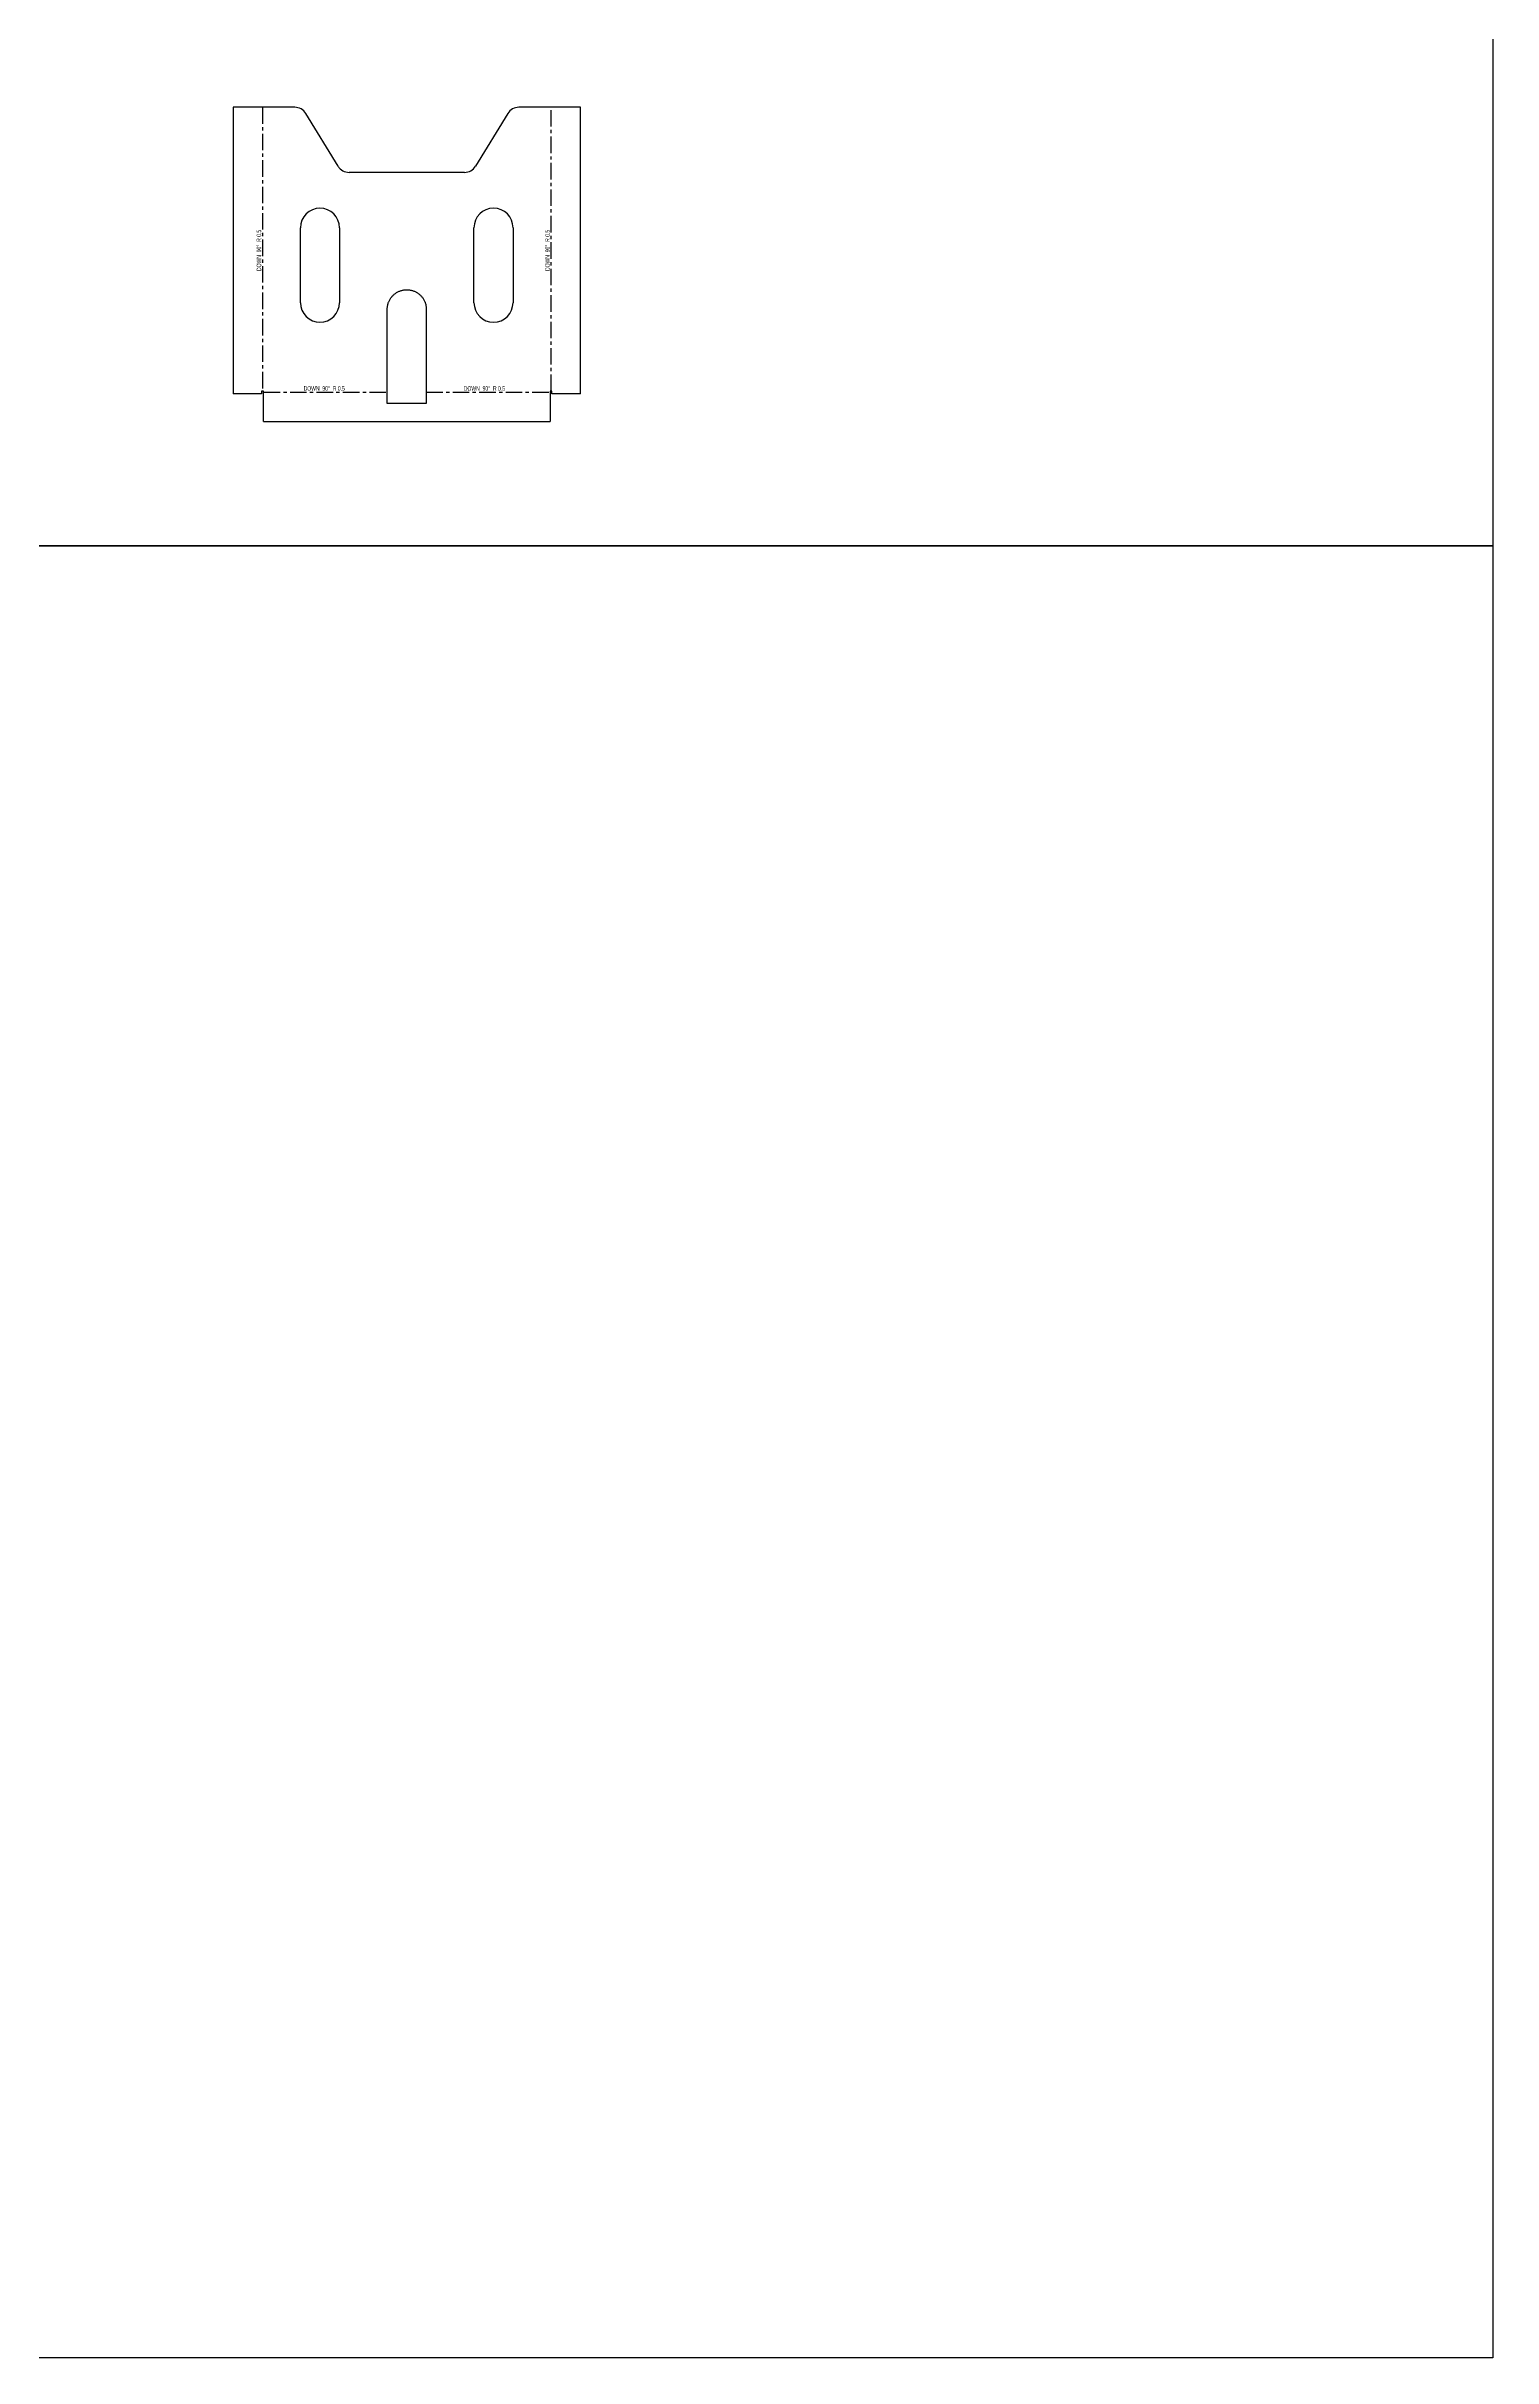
# Model space of a CAD drawing. Header units: inches. Extents: x 931 to 7871, y 712 to 4412.
# Drawn here: x 6761 to 7871, y 725 to 2500 of the extents above; entities that cross this region are included whole.
import ezdxf

# ---------------------------------------------------------------- set-up
doc = ezdxf.new("R2010")
doc.units = ezdxf.units.IN
doc.header["$MEASUREMENT"] = 0
doc.linetypes.add('CENTERX2', pattern=[20.32, 12.7, -2.54, 2.54, -2.54])
doc.layers.add('BENDING', color=4, linetype='Continuous')
doc.layers.add('NOTE', color=2, linetype='Continuous')
doc.styles.add('SLDTEXTSTYLE0', font='TXT', dxfattribs={"width": 0.660714})

msp = doc.modelspace()

# ---------------------------------------------------------------- linework, layer by layer
at = {"color": 7, "linetype": 'Continuous', "lineweight": 25}
for p, q in [((6904, 2453.4), (6904, 2233.4)), ((6951.3, 2453.4), (6904, 2453.4)), ((7170.7, 2453.4), (7123.5, 2453.4)), ((7170.7, 2233.4), (7170.7, 2453.4)), ((6984.6, 2408.1), (6959.8, 2448.6)), ((7115, 2448.6), (7090.2, 2408.1)), ((7081.7, 2403.4), (6993.1, 2403.4)), ((6955.7, 2303.3), (6955.7, 2360.9)), ((6985.7, 2360.9), (6985.7, 2303.3)), ((7089, 2303.3), (7089, 2360.9)), ((7119, 2360.9), (7119, 2303.3)), ((7022.4, 2225.8), (7022.4, 2298.2)), ((7052.4, 2298.2), (7052.4, 2225.8)), ((6925.8, 2233.4), (6904, 2233.4)), ((6927.4, 2235.4), (6925.8, 2235.4)), ((6925.8, 2235.4), (6925.8, 2233.4)), ((6927.4, 2212), (6927.4, 2235.4)), ((7052.4, 2225.8), (7022.4, 2225.8)), ((7148.9, 2235.4), (7147.4, 2235.4)), ((7147.4, 2235.4), (7147.4, 2212)), ((7148.9, 2233.4), (7148.9, 2235.4)), ((7170.7, 2233.4), (7148.9, 2233.4)), ((6927.4, 2212), (7147.4, 2212))]:
    msp.add_line(p, q, dxfattribs=at)
for centre, radius, start, end in [((6951.3, 2443.4), 10, 31.4891, 90), ((7123.5, 2443.4), 10, 90, 148.5109), ((6993.1, 2413.4), 10, 211.4891, 270), ((7081.7, 2413.4), 10, 270, 328.5109), ((6970.7, 2360.9), 15, 0, 180), ((7104, 2360.9), 15, 0, 180), ((6970.7, 2303.3), 15, 180, 0), ((7104, 2303.3), 15, 180, 0)]:
    msp.add_arc(centre, radius, start, end, dxfattribs=at)
msp.add_open_spline([(7022.4, 2298.2), (7022.4, 2298.3), (7022.4, 2298.6), (7022.4, 2299.4), (7022.5, 2300.4), (7022.7, 2301.5), (7023, 2302.6), (7023.4, 2303.6), (7023.8, 2304.6), (7024.3, 2305.6), (7024.9, 2306.5), (7025.5, 2307.4), (7026.2, 2308.3), (7027, 2309.1), (7027.8, 2309.8), (7028.7, 2310.5), (7029.6, 2311.1), (7030.5, 2311.6), (7031.5, 2312.1), (7032.5, 2312.5), (7033.6, 2312.8), (7034.7, 2313), (7035.7, 2313.2), (7036.8, 2313.2), (7037.9, 2313.2), (7039, 2313.2), (7040.1, 2313), (7041.2, 2312.8), (7042.2, 2312.5), (7043.3, 2312.1), (7044.2, 2311.6), (7045.2, 2311.1), (7046.1, 2310.5), (7047, 2309.8), (7047.8, 2309.1), (7048.6, 2308.3), (7049.3, 2307.4), (7049.9, 2306.5), (7050.5, 2305.6), (7051, 2304.6), (7051.4, 2303.6), (7051.8, 2302.6), (7052, 2301.5), (7052.2, 2300.4), (7052.4, 2299.3), (7052.4, 2298.6), (7052.4, 2298.2)], degree=3, knots=[0, 0, 0, 0, 0.000364, 0.023611, 0.046858, 0.070106, 0.093353, 0.1166, 0.139848, 0.163095, 0.186343, 0.20959, 0.232837, 0.256085, 0.279332, 0.302579, 0.325827, 0.349074, 0.372321, 0.395569, 0.418816, 0.442063, 0.465311, 0.488558, 0.511806, 0.535053, 0.5583, 0.581548, 0.604795, 0.628042, 0.65129, 0.674537, 0.697784, 0.721032, 0.744279, 0.767526, 0.790774, 0.814021, 0.837269, 0.860516, 0.883763, 0.907011, 0.930258, 0.953505, 0.976753, 1, 1, 1, 1], dxfattribs=at)
at = {"layer": 'BENDING', "linetype": 'CENTERX2'}
for p, q in [((6926.6, 2453.4), (6926.6, 2235.4)), ((7148.2, 2235.4), (7148.2, 2453.4)), ((6927.4, 2234.6), (7022.4, 2234.6)), ((7052.4, 2234.6), (7147.4, 2234.6))]:
    msp.add_line(p, q, dxfattribs=at)
at = {"layer": 'NOTE'}
for points in [[(4517.2, 4412), (7871.3, 4412), (7871.3, 2116.6), (4517.2, 2116.6)], [(4517.2, 2116.6), (7871.3, 2116.6), (7871.3, 724.7), (4517.2, 724.7)]]:
    msp.add_lwpolyline(points, close=True, dxfattribs=at)

# ---------------------------------------------------------------- texts
at = {"layer": 'BENDING', "linetype": 'CENTERX2', "char_height": 3.5, "attachment_point": 2, "rotation": 90, "style": 'SLDTEXTSTYLE0'}
for insert in [(6922.1, 2343.5), (7143.7, 2343.5)]:
    msp.add_mtext('DOWN  90°  R 0.5', dxfattribs=dict(at, insert=insert))
at = {"layer": 'BENDING', "linetype": 'CENTERX2', "char_height": 3.5, "attachment_point": 2, "style": 'SLDTEXTSTYLE0'}
for insert in [(6974, 2239.2), (7097, 2239.2)]:
    msp.add_mtext('DOWN  90°  R 0.5', dxfattribs=dict(at, insert=insert))

doc.saveas('drawing.dxf')
